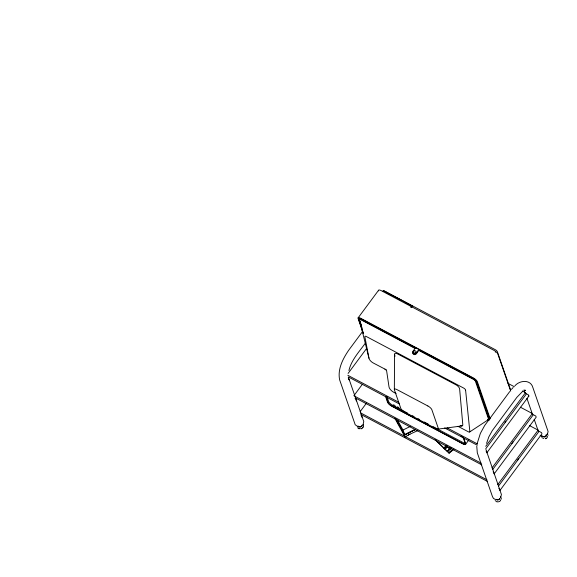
<?xml version="1.0" encoding="UTF-8"?>
<svg xmlns="http://www.w3.org/2000/svg" width="577" height="577" viewBox="0 0 577 577"><rect width="100%" height="100%" fill="white"/><g stroke="black" fill="none" stroke-linecap="round" stroke-linejoin="round"><path stroke-width="0.87" d="M394.343 389.432L394.589 354.256M476.761 446.216L477.302 452.822L492.484 496.667L493.479 498.456L495.405 499.48M477.056 443.886L480.381 433.363L484.687 425.494L509.729 391.567M394.711 418.13L405.076 436.94L409.18 434.495L417.849 430.579M348.919 370.492C351.379 360.127 358.901 352.078 364.96 343.697M486.555 443.388L488.798 436.977L492.239 430.68L516.862 397.337L522.51 391.487M486.714 452.757L486.166 451.164M363.568 427.038L363.488 424.564M363.034 424.665L363.777 421.607L348.631 377.87M500.67 497.554L501.413 494.503L485.949 449.483M547.349 434.575L548.1 431.524L532.917 387.679C530.775 379.197 519.689 380.149 514.944 385.775M486.844 452.794L528.893 396.06L528.503 394.942L525.409 393.276M494.15 473.897L536.199 417.164L535.809 416.046L532.593 414.336M499.516 489.383L499.906 490.508L541.954 433.774L541.565 432.656L538.471 430.983M413.182 351.905L414.084 350.592M363.322 332.871L358.642 319.362A3.065 0.988 36.5 0 1 360.611 319.175L415.26 348.119L412.952 351.234A2.048 1.753 -19.1 0 0 413.449 353.672A2.048 1.753 -19.1 0 0 416.262 352.994L418.57 349.878L418.743 350.376L416.493 353.658A2.048 1.803 -27 0 1 412.836 352.843M358.093 317.898L378.584 290.253M362.507 331.602L348.667 350.275C342.875 358.779 337.386 369.352 339.665 379.926L355.208 424.737L357.769 426.583M348.09 373.434L366.662 348.385M410.961 307.202L412.115 305.644L384.376 290.952A2.048 0.664 36.5 0 0 383.438 290.628L383.308 290.628A2.048 0.664 36.5 0 0 383.063 291.075M411.004 307.332L412.014 305.969M411.372 307.426L412.533 305.868L495.333 349.72A2.048 0.664 36.5 0 1 497.338 351.602L510.494 389.59A2.048 0.664 36.5 0 1 510.364 390.016M411.415 307.548L412.432 306.185M353.867 395.75L362.356 384.296M355.05 398.44L355.418 397.942L481.759 464.86M360.156 411.646L366.518 403.056M360.798 415.051L361.166 414.553L487.515 481.47M465.653 444.225L468.87 439.883M485.726 446.331L525.517 392.648L522.336 390.968M485.776 448.74L526.101 394.336L525.517 392.648M492.037 467.933L532.355 413.536L520.418 407.218M492.621 469.62L532.939 415.224L532.355 413.536M497.792 484.543L538.11 430.146L529.354 425.509M498.369 486.231L538.687 431.834L538.11 430.146M511.41 389.432L513.177 387.47M444.261 447.478L444.009 447.954M446.461 445.567L443.807 447.766L444.059 448.098M444.557 448.538L447.312 446.172M444.629 448.553L447.399 446.259M447.427 446.331L444.535 448.466M444.903 448.819L446.85 447.204A0.865 0.736 -19.1 0 1 448.048 447.189L449.144 448.242A0.865 0.736 -19.1 0 1 449.043 449.31L447.189 451.207L435.296 439.667M444.997 449.101L446.951 447.485A0.865 0.736 -19.1 0 1 448.149 447.471L449.245 448.524A0.865 0.736 -19.1 0 1 449.425 449.151M447.391 451.257L451.618 447.831M451.64 447.903L447.478 451.344L450.832 448.315L449.735 447.262M453.969 449.223L449.115 453.241L448.92 452.678L453.082 449.238M449.447 452.382L452.88 449.533M469.671 431.957L488.51 419.573M528.893 396.06L528.193 396.37M405.076 436.94L404.701 434.813L415.115 429.62L404.679 434.741L403.006 430.031L410.211 426.439M415.087 429.483L404.737 434.726L396.118 419.219M511.453 443.525L512.181 443.23M517.208 460.136L517.93 459.84M504.875 422.126L505.676 421.888L505.546 421.224M524.298 390.55L525.431 390.24L524.32 390.398L525.171 390.615M437.799 429.151L461.989 425.913M348.861 379.688L349.208 379.897L348.219 377.784M356.384 400.957L355.836 399.371M362.14 417.568L361.591 415.981M542.091 436.493L540.166 435.469M497.129 501.968L495.189 500.584M386.287 369.807L373.196 362.947A4.739 2.084 40.4 0 1 368.97 358.223L359.471 319.802A2.034 0.656 36.5 0 1 360.784 319.68L415.433 348.623L415.26 348.119M385.436 291.991L387.016 292.827M388.602 293.671L392.555 295.763M394.134 296.6L401.253 300.372M405.999 302.882L409.158 304.555M508.012 383.38L514.381 386.749M418.57 349.878L473.227 378.822A3.073 0.988 36.5 0 1 476.227 381.635L489.383 419.63A3.073 0.988 36.5 0 1 489.433 419.811M418.743 350.376L473.4 379.32A2.048 0.664 36.5 0 1 475.398 381.195L488.553 419.19A2.048 0.664 36.5 0 1 487.853 419.573M396.096 393.536L393.716 392.273A5.243 2.308 40.4 0 1 389.013 386.929L386.684 371.22A2.063 0.909 40.4 0 0 385.285 369.388L384.852 369.121M457.979 426.309L468.293 431.776A2.099 0.923 40.4 0 0 469.844 431.509L465.603 390.24M347.83 375.288L398.743 402.256M447.276 427.961L477.511 443.973M348.407 376.969L399.327 403.936M444.679 427.954L477.294 445.235M394.949 406.468L407.658 413.197M412.425 415.721L414.012 416.558M417.979 418.664L419.573 419.508M424.333 422.032L428.307 424.131M433.067 426.655L463.244 442.638A4.025 1.298 36.5 0 0 465.351 443.28M354.667 396.175L481.168 463.172M360.416 412.786L486.916 479.783M524.14 390.24L524.854 390.701M358.649 428.74L357.552 427.687M447.088 450.925L448.92 452.678M435.188 439.761L449.115 453.241M493.133 471.741L493.472 472.267M498.881 488.358L499.228 488.878M547.263 433.745L548.085 435.332M542.337 438.195L541.471 435.859M500.576 496.732L501.442 499.069M397.445 420.056L403.006 430.031M395.988 419.162L404.701 434.813M493.761 472.772L494.193 473.796M524.024 389.944L524.897 392.468M526.931 398.354L532.174 413.493M534.215 419.385L538.002 430.319M510.703 391.184L497.843 354.033A4.097 1.32 36.5 0 0 493.833 350.282L381.217 290.635A4.097 1.32 36.5 0 0 378.599 290.88M490.205 418.83L477.345 381.685A4.097 1.32 36.5 0 0 473.342 377.928L360.726 318.288A4.097 1.32 36.5 0 0 358.108 318.533L363.366 333.73M489.671 419.241L476.515 381.246A3.073 0.988 36.5 0 0 473.515 378.433L360.899 318.785A3.065 0.988 36.5 0 0 358.93 318.973L362.147 328.255M387.08 397.026L388.631 401.52A4.025 1.298 36.5 0 0 392.569 405.205M359.471 319.802L361.534 325.745M394.985 356.305L394.625 354.566A3.916 1.724 40.4 0 1 397.43 353.824L456.118 384.902A3.916 1.724 40.4 0 1 459.638 388.999L462.804 424.759A4.291 1.89 40.4 0 1 460.129 425.559M368.97 358.223L364.88 336.896A1.983 0.873 40.4 0 1 366.294 336.492L463.821 388.162A1.998 0.88 40.4 0 1 465.596 390.24M518.507 458.383L518.6 458.931M512.751 441.773L512.852 442.321M546.671 434.827A2.301 1.969 -19.1 0 1 543.116 436.594M542.676 436.284A2.301 1.969 -19.1 0 1 542.358 435.873M499.855 498.333A2.301 1.969 -19.1 0 1 495.989 499.271M545.503 435.902A1.724 1.479 -19.1 0 1 545.128 436.147M546.145 434.64A1.724 1.479 -19.1 0 1 543.303 436.486M545.957 438.26A2.301 1.969 -19.1 0 1 545.388 438.47M547.321 436.27A2.301 1.969 -19.1 0 1 547.22 437.308M546.953 437.799A2.301 1.969 -19.1 0 1 545.489 438.744M543.794 438.563A2.301 1.969 -19.1 0 1 543.354 438.246M500.663 499.776A2.301 1.969 -19.1 0 1 500.54 500.295M500.266 500.786A2.301 1.969 -19.1 0 1 499.372 501.528M498.802 501.73A2.301 1.969 -19.1 0 1 497.634 501.745M499.617 498.377A1.724 1.479 -19.1 0 1 496.617 499.473M362.904 427.398A2.301 1.969 -19.1 0 1 361.166 428.834M359.998 428.848A2.301 1.969 -19.1 0 1 359.038 428.336M361.981 425.48A1.724 1.479 -19.1 0 1 358.981 426.576M362.349 424.917A2.301 1.969 -19.1 0 1 358.036 425.963M362.803 427.117A2.301 1.969 -19.1 0 1 362.529 427.607M361.635 428.35A2.301 1.969 -19.1 0 1 361.072 428.552M359.904 428.567A2.301 1.969 -19.1 0 1 359.377 428.372M358.44 427.16A2.301 1.969 -19.1 0 1 358.411 426.641M408.415 435.282A0.865 0.736 -19.1 0 1 409.035 434.171M409.475 434.171A0.865 0.736 -19.1 0 1 409.951 434.51M462.011 436.472A4.602 1.486 36.5 0 1 462.444 436.861M462.841 437.251A4.602 1.486 36.5 0 1 464.081 439.025L465.639 443.518A4.602 1.486 36.5 0 1 462.696 443.792L392.021 406.359A4.602 1.486 36.5 0 1 387.52 402.147L385.963 397.654A4.602 1.486 36.5 0 1 386.258 396.695M386.9 397.012A4.025 1.298 36.5 0 0 386.431 397.899L387.982 402.393A4.025 1.298 36.5 0 0 391.92 406.078L462.603 443.511A4.025 1.298 36.5 0 0 465.17 443.273L463.619 438.78A4.025 1.298 36.5 0 0 461.802 436.544M460.98 435.902A4.025 1.298 36.5 0 1 461.398 436.219M397.257 407.29A1.147 0.368 36.5 0 1 397.676 406.951A1.147 0.368 36.5 0 1 398.952 407.953A1.147 0.368 36.5 0 1 398.534 408.292M393.42 405.256A1.147 0.368 36.5 0 1 393.766 404.895A1.147 0.368 36.5 0 1 395.029 405.797A1.147 0.368 36.5 0 1 394.899 406.323M488.308 420.135A4.097 1.32 36.5 0 1 487.882 419.926M495.261 352.02A2.048 0.664 36.5 0 1 495.455 352.194M414.091 353.412A1.536 1.313 -19.1 0 0 416.096 351.754A1.536 1.313 -19.1 0 0 413.63 351.177A1.536 1.313 -19.1 0 0 414.091 353.412A1.536 1.313 -19.1 0 1 416.168 352.944M410.146 304.966A1.356 0.44 36.5 0 0 409.302 304.36L384.794 291.378A2.005 0.649 36.5 0 0 384.455 291.219M410.536 305.413A1.356 0.44 36.5 0 1 410.629 305.608M383.683 291.068A2.005 0.649 36.5 0 1 384.152 291.111M409.454 304.728A1.356 0.44 36.5 0 1 409.742 304.937M489.022 420.301A3.073 0.988 36.5 0 1 487.421 419.811M427.86 405.97L397.026 389.641A4.097 1.32 36.5 0 0 394.408 389.886L400.82 408.408A4.097 1.32 36.5 0 0 404.823 412.166L435.657 428.495A4.097 1.32 36.5 0 0 438.275 428.249L431.863 409.728A4.097 1.32 36.5 0 0 427.86 405.97M392.915 406.316A1.147 0.368 36.5 0 0 394.524 407.174A1.147 0.368 36.5 0 0 393.427 405.905A1.147 0.368 36.5 0 0 392.915 406.316M396.745 408.35A1.147 0.368 36.5 0 0 398.361 409.201A1.147 0.368 36.5 0 0 397.264 407.932A1.147 0.368 36.5 0 0 396.745 408.35"/></g></svg>
